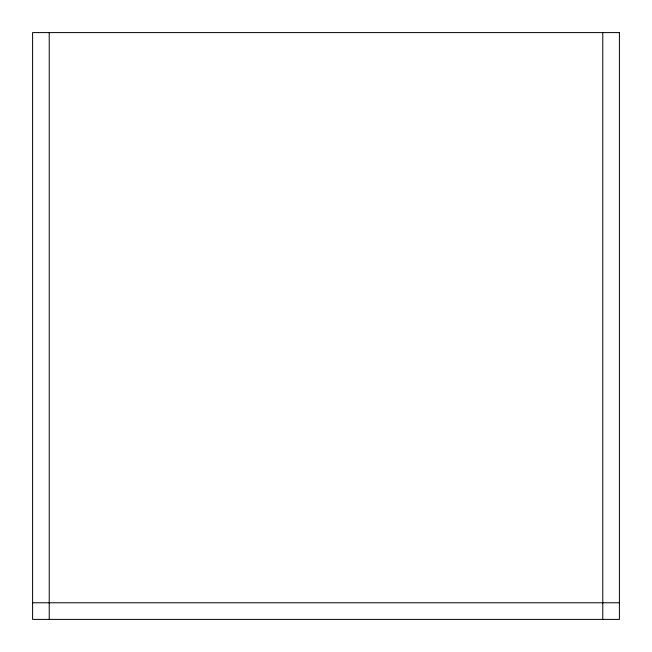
<?xml version="1.0" encoding="UTF-8"?>
<svg xmlns="http://www.w3.org/2000/svg" width="652" height="652" viewBox="0 0 652 652"><rect width="100%" height="100%" fill="white"/><g stroke="black" fill="none" stroke-linecap="round" stroke-linejoin="round"><path stroke-width="0.98" d="M32.6 602.774L619.4 602.774M602.774 32.6L602.774 619.4M49.226 32.6L49.226 619.4M619.4 32.6L32.6 32.6L32.6 619.4L619.4 619.4L619.4 32.6"/></g></svg>
